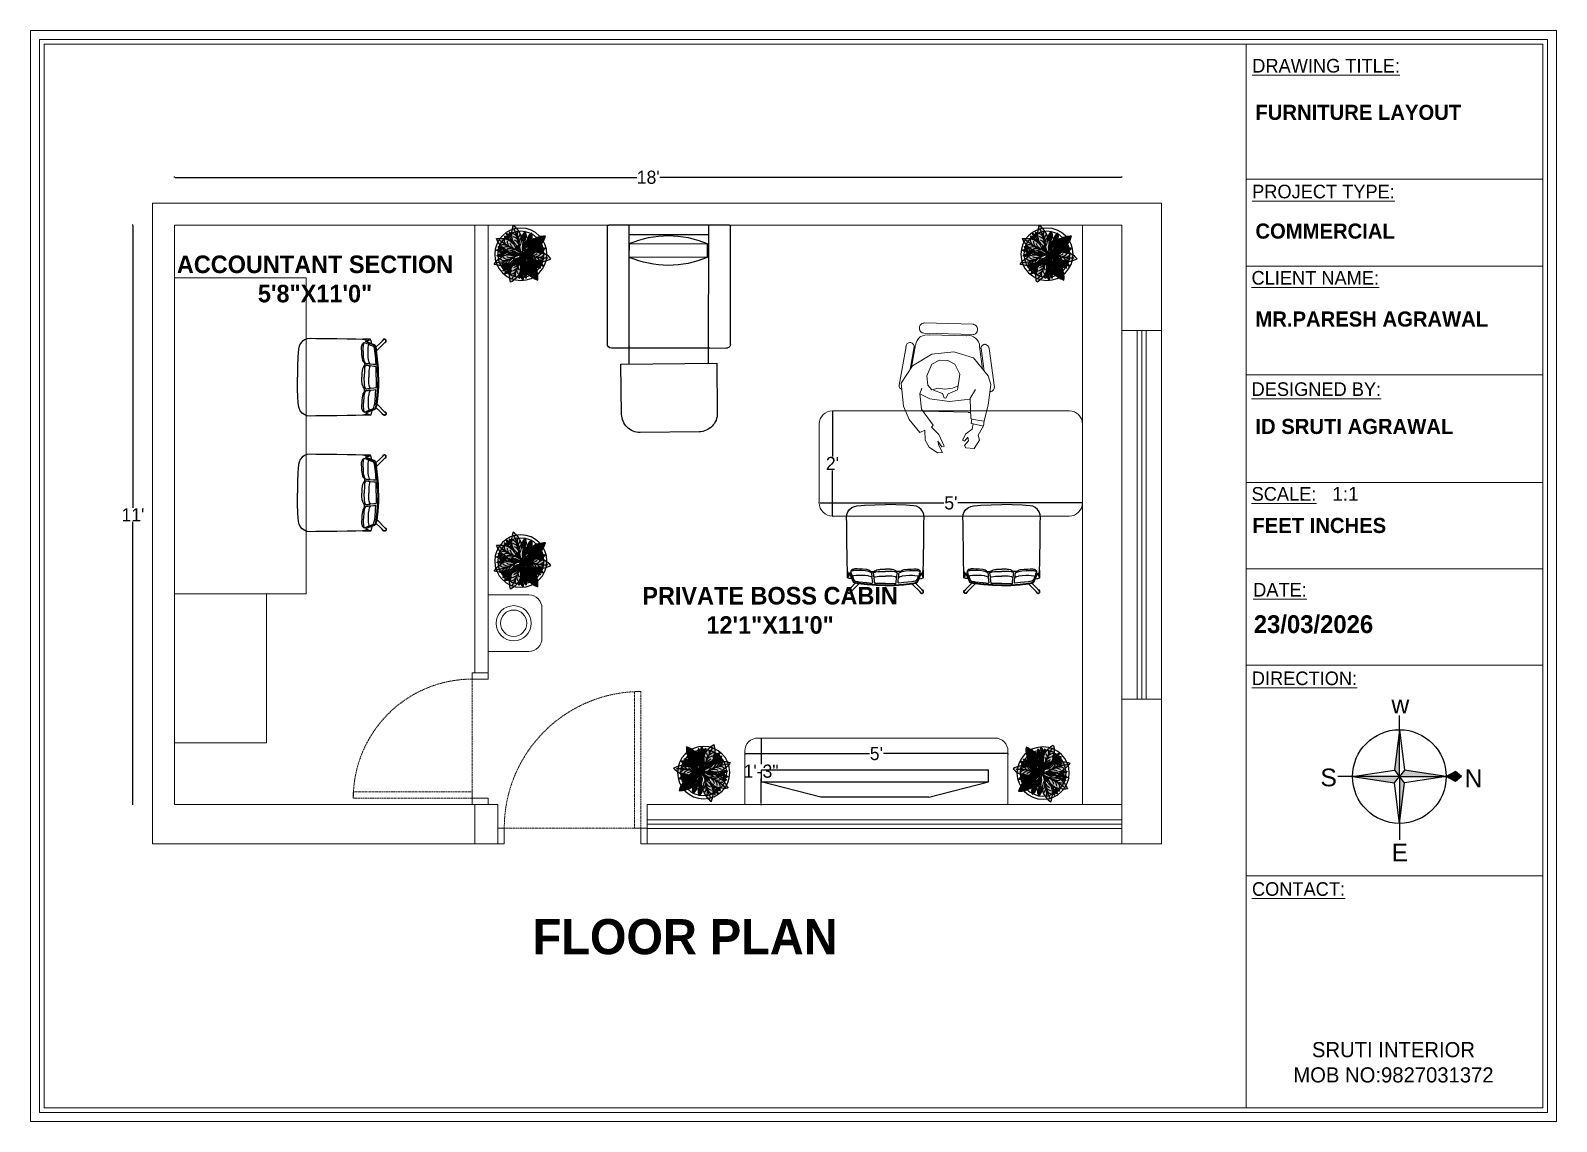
# Model space of a CAD drawing. Header units: inches. Extents: x 12792 to 19925, y -3298 to -817.
# Drawn here: x 17662.9 to 18010.8, y -1710.5 to -1461.9 of the extents above; entities that cross this region are included whole.
import ezdxf

# ---------------------------------------------------------------- set-up
doc = ezdxf.new("R2010")
doc.units = ezdxf.units.IN
doc.header["$MEASUREMENT"] = 0
for name, pattern in [('AUDIT_D_060311083008-3', [0]), ('DASHED2', [0.375, 0.25, -0.125]), ('HIDDEN', [0.375, 0.25, -0.125])]:
    doc.linetypes.add(name, pattern=pattern)
for name, color, linetype in [('A-DOOR', 251, 'AUDIT_D_060311083008-3'), ('A-Door-Frame', 1, 'Continuous'), ('A-Door-Swing', 8, 'HIDDEN'), ('ELE', 5, 'Continuous'), ('line_cad-block.com', 250, 'Continuous'), ('MESA', 7, 'Continuous'), ('PDF11_PDF_CH', 7, 'Continuous'), ('TEFRIŞ', 11, 'Continuous')]:
    doc.layers.add(name, color=color, linetype=linetype)
doc.layers.add('FURNI', color=140, linetype='Continuous', lineweight=18)
doc.styles.add('HEMI', font='stylu.ttf')
doc.styles.add('regular', font='swissl.ttf')
doc.styles.get("Standard").update_dxf_attribs({"font": 'arial.ttf'})
doc.dimstyles.get("Standard").update_dxf_attribs({"dimtxt": 0.18, "dimasz": 0.18, "dimexe": 0.18, "dimexo": 0.0625, "dimgap": 0.09, "dimtad": 0, "dimtih": 1, "dimtoh": 1, "dimdec": 0, "dimzin": 0, "dimdsep": 46, "dimlunit": 4, "dimtxsty": 'Standard', "dimcen": 0.09, "dimadec": 0, "dimazin": 0, "dimtfac": 1, "dimtdec": 0, "dimtofl": 0, "dimtmove": 0, "dimatfit": 3, "dimfxl": 1, "dimtolj": 1, "dimtzin": 0, "dimarcsym": 0})

# ---------------------------------------------------------------- blocks, each defined once
blk = doc.blocks.new('yt')
at = {"ltscale": 7}
for p, q in [((3780.46, 271.64), (3783.91, 285.24)), ((3780.46, 247.03), (3783.91, 233.44))]:
    blk.add_line(p, q, dxfattribs=at)
blk.add_line((3780.46, 271.64), (3780.46, 247.03))
blk.add_lwpolyline([(3783.91, 233.44), (3783.91, 285.24), (3786.59, 285.24), (3786.59, 233.44)], close=True, dxfattribs=at)
blk = doc.blocks.new('wf')
at = {"layer": 'PDF11_PDF_CH', "lineweight": 5}
for points in [[(-7099.35, -1906.51), (-7098.67, -1901.34, -0.458817), (-7095.71, -1898.85)], [(-7085.92, -1898.31, 0.414213), (-7084.96, -1897.3), (-7084.96, -1896.9)], [(-7098.95, -1901.8, 0.414213), (-7100.02, -1900.78), (-7099.85, -1900.78)], [(-7082.83, -1906.51), (-7083.73, -1901.4, -0.414214), (-7082.78, -1900.39)], [(-7101.99, -1910.67, 0.414214), (-7100.98, -1911.62), (-7101.15, -1911.62)]]:
    blk.add_lwpolyline(points, format="xyb", dxfattribs=at)
for points in [[(-7098.22, -1897.24), (-7098.22, -1897.58)], [(-7086.03, -1895.95), (-7097.27, -1896.23)], [(-7097.21, -1898.59), (-7085.97, -1898.31)], [(-7095.75, -1898.87), (-7087.27, -1898.64)], [(-7100.86, -1901.79), (-7102.04, -1910.67)], [(-7099.68, -1906.9), (-7099.01, -1901.73)], [(-7084.06, -1900.95), (-7083.16, -1906)], [(-7082.77, -1900.33), (-7082.94, -1900.39)], [(-7081.93, -1901.34), (-7080.35, -1910.11)], [(-7093.62, -1910.33), (-7092.49, -1910.84), (-7090.75, -1911.06), (-7089.23, -1910.84), (-7087.77, -1911.17), (-7086.87, -1910.11), (-7086.65, -1908.03), (-7087.77, -1905.33), (-7089.51, -1904.43), (-7091.42, -1904.49), (-7093.05, -1905.33), (-7094.18, -1907.63), (-7093.62, -1911.17), (-7091.48, -1912.13), (-7090.98, -1913.09), (-7090.58, -1913.03), (-7090.24, -1912.02), (-7088.17, -1911.23)], [(-7096.43, -1913.25), (-7097.72, -1911.12)], [(-7085.02, -1912.13), (-7085.52, -1910.78)], [(-7096.03, -1916.29), (-7086.03, -1916.06)], [(-7096.82, -1917.86), (-7099.63, -1918.31)], [(-7097.21, -1918.93), (-7099.57, -1919.49)]]:
    blk.add_lwpolyline(points, dxfattribs=at)
blk.add_lwpolyline([(-7096.48, -1913.31), (-7091.82, -1913.87), (-7087.32, -1913.25), (-7085.02, -1912.13), (-7085.41, -1915.61), (-7088.11, -1919.27), (-7087.66, -1919.72), (-7089.4, -1921.4), (-7090.58, -1923.99), (-7090.08, -1924.16), (-7089.12, -1922.92), (-7089.35, -1923.87), (-7090.19, -1925.45), (-7089.06, -1925.56), (-7087.15, -1924.27), (-7086.25, -1922.69), (-7086.2, -1920.39), (-7085.07, -1920.95), (-7082.6, -1917.92), (-7081.31, -1914.88), (-7080.75, -1909.66), (-7083.39, -1905.72), (-7087.77, -1903.08), (-7092.77, -1902.52), (-7097.27, -1903.93), (-7100.58, -1908.03), (-7101.26, -1909.99), (-7100.64, -1914.66), (-7099.68, -1918.25), (-7099.52, -1919.43), (-7098.34, -1921.51), (-7098.67, -1922.69), (-7097.44, -1924.55), (-7095.53, -1924.44), (-7095.19, -1923.87), (-7096.14, -1922.81), (-7095.98, -1921.96), (-7095.19, -1922.92), (-7094.74, -1922.69), (-7095.53, -1921.18), (-7096.99, -1920.17), (-7097.21, -1918.93), (-7096.71, -1918.87), (-7096.88, -1917.81), (-7096.65, -1917.75)], close=True, dxfattribs=at)
for centre, radius, start, end in [((-7097.18, -1897.27), 0.983, 90.3735, 180.3735), ((-7097.18, -1897.6), 0.983, 180.9887, 270.9888), ((-7086.68, -1901.26), 2.61, 5.8667, 102.464), ((-7085.95, -1896.99), 0.983, 1.8072, 91.8073), ((-7099.83, -1901.82), 0.983, 91.192, 181.192), ((-7082.86, -1901.37), 0.983, 1.604, 91.604), ((-7101.12, -1910.47), 1.15, 271.0278, 275.4764), ((-7081.28, -1910.19), 0.983, 295.8673, 1.5711), ((-7096.12, -1912.33), 4.02, 263.3806, 271.247), ((-7086.11, -1912.1), 4.02, 271.5931, 275.6031)]:
    blk.add_arc(centre, radius, start, end, dxfattribs=at)
blk = doc.blocks.new('LEADCHAIR Executive 2014')
at = {"layer": 'line_cad-block.com', "color": 252, "true_color": 0x939598}
for points in [[(-239, 254), (-241, 256), (-243, 261), (-246, 264), (-249, 267), (-253, 268), (-257, 268), (-260, 267), (-264, 264), (-266, 261), (-267, 257), (-267, 253), (-266, 250), (-264, 246), (-260, 244), (-254, 240)], [(-186, 201), (-248, 262), (-251, 265), (-253, 265), (-256, 265), (-259, 265), (-262, 262), (-264, 260), (-265, 257), (-264, 254), (-264, 251), (-262, 249), (-241, 227), (-211, 196)], [(0, 214), (-64, 213), (-127, 208), (-190, 201), (-202, 199), (-211, 196), (-219, 194), (-223, 191), (-227, 184), (-247, 135), (-249, 131), (-251, 130), (-253, 131), (-255, 136), (-259, 147), (-262, 153), (-265, 159)], [(0, 214), (64, 213), (127, 208), (190, 201), (202, 199), (211, 196), (219, 194), (223, 191), (227, 184), (247, 135), (249, 131), (251, 130), (253, 131), (255, 136), (259, 147), (262, 153), (265, 159)], [(186, 201), (248, 262), (251, 265), (253, 265), (256, 265), (259, 265), (262, 262), (264, 260), (265, 257), (264, 254), (264, 251), (262, 249), (241, 227), (211, 196)], [(239, 254), (241, 256), (243, 261), (246, 264), (249, 267), (253, 268), (257, 268), (260, 267), (264, 264), (266, 261), (267, 257), (267, 253), (266, 250), (264, 246), (260, 244), (254, 240)], [(-256, 130), (-260, 128), (-262, 121), (-263, 116), (-265, 102), (-267, 55), (-267, -5), (-269, -78), (-270, -119), (-270, -168), (-270, -225), (-272, -265), (-270, -285), (-263, -303), (-251, -320), (-234, -334), (-217, -342), (-199, -346), (-170, -348), (-146, -350), (-73, -353), (0, -354)], [(-265, 159), (-265, 159), (-266, 159), (-266, 150), (-266, 142), (-266, 139), (-266, 104)], [(-263, 146), (-264, 146), (-264, 146), (-265, 145), (-265, 144), (-266, 131)], [(-234, 166), (-245, 164), (-252, 163), (-265, 159)], [(0, 210), (-63, 207), (-126, 203), (-190, 196), (-196, 195), (-204, 193), (-210, 192), (-216, 190), (-220, 188), (-223, 184), (-226, 176), (-245, 133), (-251, 124), (-253, 125), (-263, 146)], [(-98, 152), (-96, 152), (-93, 152), (-92, 152), (-93, 147), (-93, 143), (-94, 138), (-94, 134), (-95, 129), (-96, 124), (-96, 123), (-102, 120), (-107, 118), (-111, 116), (-128, 112), (-140, 110), (-170, 108), (-192, 107), (-204, 107), (-224, 108), (-229, 109), (-241, 113), (-244, 114), (-241, 121), (-237, 132), (-233, 142), (-232, 146), (-229, 151)], [(-96, 123), (-99, 119), (-107, 112), (-117, 105), (-131, 101), (-157, 98), (-180, 97), (-198, 95), (-214, 95), (-221, 97), (-227, 99), (-233, 101), (-237, 105), (-240, 108), (-242, 112), (-243, 113)], [(-92, 195), (-90, 194), (-89, 192), (-90, 180), (-92, 155), (-99, 151), (-106, 149), (-116, 146), (-120, 145), (-142, 142), (-168, 141), (-190, 141), (-206, 142), (-224, 145), (-230, 146), (-230, 147), (-228, 153), (-221, 173), (-219, 176), (-217, 178), (-210, 181), (-199, 184), (-193, 185), (-186, 187), (-130, 192), (-111, 193), (-92, 195)], [(-102, 115), (-89, 115)], [(-89, 115), (-86, 115), (-81, 114), (-73, 111)], [(-71, 153), (-76, 153), (-79, 152), (-80, 152), (-80, 149), (-81, 144), (-82, 136), (-83, 130), (-84, 124), (-67, 117), (-50, 115), (0, 113)], [(-84, 124), (-73, 110), (-68, 107), (-60, 103), (-48, 100), (-39, 99), (-34, 98), (0, 98)], [(0, 198), (-74, 197), (-74, 195), (-75, 193), (-76, 181), (-79, 156), (-78, 155), (-76, 154), (-71, 152), (-57, 148), (-44, 147), (-25, 146), (0, 146)], [(0, 210), (63, 207), (126, 203), (190, 196), (196, 195), (204, 193), (210, 192), (216, 190), (220, 188), (223, 184), (226, 176), (245, 133), (251, 124), (253, 125), (263, 146)], [(0, 198), (74, 197), (74, 195), (75, 193), (76, 181), (79, 156), (78, 155), (76, 154), (71, 152), (57, 148), (44, 147), (25, 146), (0, 146)], [(71, 153), (76, 153), (79, 152), (80, 152), (80, 149), (81, 144), (82, 136), (83, 130), (84, 124), (67, 117), (50, 115), (0, 113)], [(256, 130), (260, 128), (262, 121), (263, 116), (265, 102), (267, 55), (267, -5), (269, -78), (270, -119), (270, -168), (270, -225), (272, -265), (270, -285), (263, -303), (251, -320), (234, -334), (217, -342), (199, -346), (170, -348), (146, -350), (73, -353), (0, -354)], [(84, 124), (73, 110), (68, 107), (60, 103), (48, 100), (39, 99), (34, 98), (0, 98)], [(89, 115), (86, 115), (81, 114), (73, 111)], [(92, 195), (90, 194), (89, 192), (90, 180), (92, 155), (99, 151), (106, 149), (116, 146), (120, 145), (142, 142), (168, 141), (190, 141), (206, 142), (224, 145), (230, 146), (230, 147), (228, 153), (221, 173), (219, 176), (217, 178), (210, 181), (199, 184), (193, 185), (186, 187), (130, 192), (111, 193), (92, 195)], [(102, 115), (89, 115)], [(98, 152), (96, 152), (93, 152), (92, 152), (93, 147), (93, 143), (94, 138), (94, 134), (95, 129), (96, 124), (96, 123), (102, 120), (107, 118), (111, 116), (128, 112), (140, 110), (170, 108), (192, 107), (204, 107), (224, 108), (229, 109), (241, 113), (244, 114), (241, 121), (237, 132), (233, 142), (232, 146), (229, 151)], [(96, 123), (99, 119), (107, 112), (117, 105), (131, 101), (157, 98), (180, 97), (198, 95), (214, 95), (221, 97), (227, 99), (233, 101), (237, 105), (240, 108), (242, 112), (243, 113)], [(234, 166), (245, 164), (252, 163), (265, 159)], [(263, 146), (264, 146), (264, 146), (265, 145), (265, 144), (266, 131)], [(265, 159), (265, 159), (266, 159), (266, 150), (266, 142), (266, 139), (266, 104)]]:
    blk.add_lwpolyline(points, dxfattribs=at)
blk = doc.blocks.new('folha Ant')
at = {"layer": 'MESA', "ltscale": 0.8}
h = blk.add_hatch(color=35, dxfattribs=at)
h.dxf.hatch_style = 1
h.set_gradient(color1=(179, 116, 77), color2=(114, 74, 49), one_color=1, tint=0.32, name='CURVED')
h.paths.add_polyline_path([(0.05, 0), (0.049, 0.006, 0.033108), (0, 0, 0.809082), (0.002, -0.006, -0.032777)])
h.paths.add_polyline_path([(0.097, 0.005, 0.033108), (0.049, 0.006), (0.05, 0, -0.032777), (0.098, -0.001), (0.095, 0.003)])
h = blk.add_hatch(color=85, dxfattribs=at)
h.dxf.hatch_style = 1
h.set_gradient(color1=(103, 159, 96), color2=(52, 80, 48), one_color=1, tint=0.25)
h.paths.add_polyline_path([(0.353, 0.007, -0.09675), (0.099, 0.007, 0.007527), (0.095, 0.003, 0.014292), (0.102, -0.005, 0.086654)])
h = blk.add_hatch(color=85, dxfattribs=at)
h.dxf.hatch_style = 1
h.set_gradient(color1=(103, 159, 96), color2=(179, 207, 175), one_color=1, tint=0.75, name='INVCURVED')
h.paths.add_polyline_path([(0.227, 0.068, 0.199512), (0.099, 0.007, 0.09675), (0.353, 0.007, -0.086654), (0.102, -0.005, 0.192489), (0.227, -0.062, 0.158608), (0.395, 0.003, 0.158608)])
blk.add_lwpolyline([(0.098, -0.001), (0.095, 0.003), (0.097, 0.005, 0.066288), (0, 0, 0.809082), (0.002, -0.006, -0.065625)], format="xyb", close=True, dxfattribs=at)
for centre, radius, start, end in [((0.236, -0.116), 0.184, 92.9121, 139.7695), ((0.236, 0.122), 0.184, 220.2305, 267.0879), ((0.224, 0.658), 0.664, 259.119, 281.2235), ((0.191, 0.72), 0.731, 263.0097, 282.8199), ((0.114, 0.119), 0.119, 277.6411, 318.482), ((0.151, 0.101), 0.113, 290.5634, 330.4539), ((0.211, -0.224), 0.292, 50.9055, 86.9554), ((0.211, 0.229), 0.292, 273.0446, 309.0945), ((0.212, 0.088), 0.0955, 283.0013, 333.1911), ((0.113, -0.124), 0.121, 41.7528, 70.1061), ((0.185, -0.082), 0.0727, 27.7376, 79.2347), ((0.238, -0.1), 0.0902, 48.8027, 88.011)]:
    blk.add_arc(centre, radius, start, end, dxfattribs=at)
blk = doc.blocks.new('arvore L')
at = {"layer": 'MESA', "ltscale": 0.8}
for radius in [0.35, 0.308]:
    blk.add_circle((-0.017, -0.012), radius, dxfattribs=at)
at = {"layer": 'MESA'}
for p, xscale, yscale, zscale, rotation in [((-0.189, 0.145), 0.2372171158460308, 0.2372171158460308, 0.2372171158460308, 134.9461414081513), ((-0.165, 0.186), 0.2372171158460308, 0.2372171158460308, 0.2372171158460308, 134.9461414081513), ((-0.114, 0.085), -0.3672988726103342, 0.3672988726103199, 0.3672988726103326, 310.6576809262878), ((-0.144, 0.161), -0.2372171158460326, 0.2372171158460219, 0.2372171158460402, 288.8725787810177), ((-0.023, 0.221), 0.2372171158460145, 0.2372171158460145, 0.2372171158460145, 100.7442899234288), ((-0.013, 0.129), 0.367298872610303, 0.367298872610303, 0.367298872610303, 78.9591877781593), ((-0.011, 0.246), -0.2372171158460138, 0.2372171158460219, 0.2372171158460402, 254.6707272962989), ((0.005, 0.158), 0.3672988726102984, 0.3672988726102984, 0.3672988726102984, 49.45009658216959), ((0.028, 0.219), -0.2372171158460138, 0.2372171158460219, 0.2372171158460402, 254.6707272962989), ((0.119, 0.078), -0.3672988726103297, 0.3672988726103199, 0.3672988726103326, 240.0025576387842), ((-0.244, -0.003), 0.2372171158460885, 0.2372171158460885, 0.2372171158460885, 173.1881796188063), ((-0.141, 0.103), -0.3672988726103232, 0.3672988726103199, 0.3672988726103326, 340.1667721222815), ((-0.006, -0.016), 0.4722192998870134, 0.4722192998870134, 0.4722192998870134, 181.8145453364702), ((-0.009, -0.003), 0.4722192998870449, 0.4722192998870449, 0.4722192998870449, 127.7597565182155), ((-0.007, -0.003), 0.4722192998870434, 0.4722192998870434, 0.4722192998870434, 78.95918777814884), ((-0.021, -0.021), -0.3672988726102771, 0.3672988726103199, 0.3672988726103326, 210.4934664427891), ((-0.024, 0.011), 0.3672988726102808, 0.3672988726102808, 0.3672988726102808, 341.2516722292817), ((0.047, 0.041), 0.2372171158460773, 0.2372171158460773, 0.2372171158460773, 34.78192692463861), ((0.081, 0.012), 0.2372171158460773, 0.2372171158460773, 0.2372171158460773, 34.78192692463861), ((0.082, -0.001), -0.2372171158460231, 0.2372171158460219, 0.2372171158460402, 156.9632117474216), ((0.097, 0.052), -0.3672988726102771, 0.3672988726103199, 0.3672988726103326, 210.4934664427891), ((0.168, 0.119), 0.2372171158460773, 0.2372171158460773, 0.2372171158460773, 34.78192692463861), ((0.187, 0.073), -0.237217115846069, 0.2372171158460219, 0.2372171158460402, 188.7083642975025), ((0.206, 0.092), 0.2372171158460773, 0.2372171158460773, 0.2372171158460773, 34.78192692463861), ((-0.251, -0.051), 0.2372171158460153, 0.2372171158460153, 0.2372171158460153, 190.4360105724469), ((-0.241, -0.068), 0.237217115846034, 0.237217115846034, 0.237217115846034, 209.7732768087272), ((-0.205, -0.016), 0.2372171158460153, 0.2372171158460153, 0.2372171158460153, 190.4360105724469), ((-0.164, -0.041), 0.2372171158460153, 0.2372171158460153, 0.2372171158460153, 190.4360105724469), ((-0.162, -0.2), -0.2372171158460624, 0.2372171158460219, 0.2372171158460402, 32.34306761306672), ((-0.102, -0.144), -0.2372171158460388, 0.2372171158460219, 0.2372171158460402, 51.68033384933957), ((-0.024, -0.042), -0.2372171158460388, 0.2372171158460219, 0.2372171158460402, 51.68033384933957), ((-0.005, -0.017), -0.4722192998870682, 0.4722192998870582, 0.4722192998870366, 110.7618316866297), ((0.008, -0.136), -0.4722192998870255, 0.4722192998870582, 0.4722192998870366, 100.6603657106226), ((0.064, -0.118), -0.4722192998870682, 0.4722192998870582, 0.4722192998870366, 110.7618316866297), ((0.055, -0.037), -0.2372171158460231, 0.2372171158460219, 0.2372171158460402, 156.9632117474216), ((0.106, -0.037), 0.3672988726102808, 0.3672988726102808, 0.3672988726102808, 341.2516722292817), ((0.133, -0.058), 0.3672988726103005, 0.3672988726103005, 0.3672988726103005, 311.7425810332929), ((0.189, -0.089), -0.2372171158460231, 0.2372171158460219, 0.2372171158460402, 156.9632117474216), ((0.198, -0.039), 0.2372171158460078, 0.2372171158460078, 0.2372171158460078, 3.036774374557309), ((0.221, -0.054), -0.2372171158460231, 0.2372171158460219, 0.2372171158460402, 156.9632117474216), ((-0.151, -0.216), -0.2372171158460388, 0.2372171158460219, 0.2372171158460402, 51.68033384933957), ((-0.135, -0.221), -0.2372171158460438, 0.2372171158460219, 0.2372171158460402, 68.92816480300668)]:
    blk.add_blockref('folha Ant', p, dxfattribs=dict(at, xscale=xscale, yscale=yscale, zscale=zscale, rotation=rotation))
for p, rotation in [((-0.004, -0.003), 111.8634939329908), ((-0.002, -0.012), 159.7023978146412), ((-0.002, -0.022), 210.0932896211622)]:
    blk.add_blockref('folha Ant', p, dxfattribs=dict(at, rotation=rotation))
at = {"layer": 'MESA', "xscale": -1}
for p, rotation in [((-0.004, 0.001), 237.4553048776787), ((-0.007, -0.019), 73.74235818062448), ((-0.004, -0.015), 143.2116612097536), ((-0.005, -0.016), 189.5771815307885)]:
    blk.add_blockref('folha Ant', p, dxfattribs=dict(at, rotation=rotation))
blk = doc.blocks.new('*D32')
at = {"color": 0, "lineweight": -2, "transparency": 16777216}
for p, q in [((17845.71, -1548.6), (17845.89, -1548.6)), ((17845.71, -1572.6), (17845.89, -1572.6))]:
    blk.add_line(p, q, dxfattribs=at)
at = {"color": 5, "lineweight": -2, "transparency": 16777216}
for p, q in [((17845.71, -1548.78), (17845.71, -1558.98)), ((17845.71, -1572.42), (17845.71, -1562.22))]:
    blk.add_line(p, q, dxfattribs=at)
at = {"color": 5, "transparency": 16777216}
for points in [[(17845.68, -1548.78), (17845.74, -1548.78), (17845.71, -1548.6)], [(17845.68, -1572.42), (17845.74, -1572.42), (17845.71, -1572.6)]]:
    blk.add_solid(points, dxfattribs=at)
at = {"layer": 'Defpoints', "color": 0, "transparency": 16777216}
for p in [(17845.71, -1548.6), (17845.71, -1572.6), (17845.71, -1572.6)]:
    blk.add_point(p, dxfattribs=at)
at = {"color": 5, "lineweight": 5, "transparency": 16777216, "insert": (17845.71, -1560.6), "char_height": 3, "attachment_point": 5, "style": 'HEMI'}
blk.add_mtext("\\A1;2'", dxfattribs=at)
blk = doc.blocks.new('*D33')
at = {"color": 0, "lineweight": -2, "transparency": 16777216}
for p, q in [((17842.71, -1569.6), (17842.71, -1569.42)), ((17902.71, -1569.6), (17902.71, -1569.42))]:
    blk.add_line(p, q, dxfattribs=at)
at = {"color": 5, "lineweight": -2, "transparency": 16777216}
for p, q in [((17842.89, -1569.6), (17871.11, -1569.6)), ((17902.53, -1569.6), (17874.31, -1569.6))]:
    blk.add_line(p, q, dxfattribs=at)
at = {"color": 5, "transparency": 16777216}
for points in [[(17842.89, -1569.57), (17842.89, -1569.63), (17842.71, -1569.6)], [(17902.53, -1569.57), (17902.53, -1569.63), (17902.71, -1569.6)]]:
    blk.add_solid(points, dxfattribs=at)
at = {"layer": 'Defpoints', "color": 0, "transparency": 16777216}
for p in [(17842.71, -1569.6), (17902.71, -1569.6), (17902.71, -1569.6)]:
    blk.add_point(p, dxfattribs=at)
at = {"color": 5, "lineweight": 5, "transparency": 16777216, "insert": (17872.71, -1569.6), "char_height": 3, "attachment_point": 5, "style": 'HEMI'}
blk.add_mtext("\\A1;5'", dxfattribs=at)
blk = doc.blocks.new('*D34')
at = {"color": 0, "lineweight": -2, "transparency": 16777216}
for p, q in [((17829.39, -1623.17), (17829.61, -1623.17)), ((17829.39, -1638.29), (17829.61, -1638.29))]:
    blk.add_line(p, q, dxfattribs=at)
at = {"color": 5, "lineweight": -2, "transparency": 16777216}
for p, q in [((17829.43, -1623.35), (17829.43, -1629.08)), ((17829.43, -1638.11), (17829.43, -1632.37))]:
    blk.add_line(p, q, dxfattribs=at)
at = {"color": 5, "transparency": 16777216}
for points in [[(17829.4, -1623.35), (17829.46, -1623.35), (17829.43, -1623.17)], [(17829.4, -1638.11), (17829.46, -1638.11), (17829.43, -1638.29)]]:
    blk.add_solid(points, dxfattribs=at)
at = {"layer": 'Defpoints', "color": 0, "transparency": 16777216}
for p in [(17828.72, -1623.17), (17828.72, -1638.29), (17829.43, -1638.29)]:
    blk.add_point(p, dxfattribs=at)
at = {"color": 5, "lineweight": 5, "transparency": 16777216, "insert": (17829.43, -1630.73), "char_height": 3, "attachment_point": 5, "style": 'HEMI'}
blk.add_mtext('\\A1;1\'-3"', dxfattribs=at)
blk = doc.blocks.new('*D35')
at = {"color": 0, "lineweight": -2, "transparency": 16777216}
for p, q in [((17825.72, -1626.67), (17825.72, -1626.89)), ((17885.72, -1626.67), (17885.72, -1626.89))]:
    blk.add_line(p, q, dxfattribs=at)
at = {"color": 5, "lineweight": -2, "transparency": 16777216}
for p, q in [((17825.9, -1626.71), (17854.12, -1626.71)), ((17885.54, -1626.71), (17857.33, -1626.71))]:
    blk.add_line(p, q, dxfattribs=at)
at = {"color": 5, "transparency": 16777216}
for points in [[(17825.9, -1626.68), (17825.9, -1626.74), (17825.72, -1626.71)], [(17885.54, -1626.68), (17885.54, -1626.74), (17885.72, -1626.71)]]:
    blk.add_solid(points, dxfattribs=at)
at = {"layer": 'Defpoints', "color": 0, "transparency": 16777216}
for p in [(17825.72, -1626.17), (17885.72, -1626.17), (17885.72, -1626.71)]:
    blk.add_point(p, dxfattribs=at)
at = {"color": 5, "lineweight": 5, "transparency": 16777216, "insert": (17855.72, -1626.71), "char_height": 3, "attachment_point": 5, "style": 'HEMI'}
blk.add_mtext("\\A1;5'", dxfattribs=at)
blk = doc.blocks.new('E4TET')
at = {"layer": 'ELE', "true_color": 0xed1f24}
h = blk.add_hatch(color=240, dxfattribs=at)
h.paths.add_polyline_path([(18093.61, -2280.82), (18092.5, -2282.19), (18093.61, -2284.33)])
h.paths.add_polyline_path([(18093.61, -2284.33), (18094.71, -2282.19), (18093.61, -2280.82)])
at = {"layer": 'ELE', "true_color": 0x000000}
h = blk.add_hatch(color=18, dxfattribs=at)
h.paths.add_polyline_path([(18095.05, -2296.16), (18093.61, -2295), (18093.61, -2305.67)])
h.paths.add_polyline_path([(18104.28, -2295), (18095.05, -2293.83), (18093.61, -2295)])
h.paths.add_polyline_path([(18093.61, -2284.33), (18092.16, -2293.83), (18093.61, -2295)])
h.paths.add_polyline_path([(18092.16, -2296.16), (18093.61, -2295), (18082.94, -2295)])
at = {"layer": 'ELE', "color": 240, "true_color": 0xed1f24}
for p, q in [((18093.61, -2280.82), (18092.5, -2282.19)), ((18093.61, -2280.82), (18094.71, -2282.19)), ((18093.61, -2284.33), (18093.61, -2280.82)), ((18092.5, -2282.19), (18093.61, -2284.33)), ((18094.71, -2282.19), (18093.61, -2284.33))]:
    blk.add_line(p, q, dxfattribs=at)
at = {"layer": 'ELE', "color": 18, "true_color": 0x000000}
for p, q in [((18093.61, -2284.33), (18092.16, -2293.83)), ((18093.61, -2295), (18093.61, -2284.33)), ((18093.61, -2284.33), (18095.05, -2293.83)), ((18082.94, -2295), (18079.71, -2295)), ((18082.94, -2295), (18079.71, -2295)), ((18082.94, -2295), (18092.16, -2293.83)), ((18093.61, -2295), (18082.94, -2295)), ((18082.94, -2295), (18092.16, -2296.16)), ((18092.16, -2293.83), (18093.61, -2295)), ((18092.16, -2296.16), (18093.61, -2295)), ((18095.05, -2293.83), (18093.61, -2295)), ((18093.61, -2295), (18093.61, -2305.67)), ((18095.05, -2296.16), (18093.61, -2295)), ((18093.61, -2295), (18104.28, -2295)), ((18104.28, -2295), (18095.05, -2293.83)), ((18104.28, -2295), (18095.05, -2296.16)), ((18104.28, -2295), (18108.01, -2295)), ((18104.28, -2295), (18108.01, -2295)), ((18093.61, -2305.67), (18092.16, -2296.16)), ((18093.61, -2305.67), (18095.05, -2296.16)), ((18093.61, -2305.67), (18093.61, -2309.08))]:
    blk.add_line(p, q, dxfattribs=at)
blk.add_circle((18093.61, -2295), 10.67, dxfattribs=at)
blk = doc.blocks.new('*D36')
at = {"color": 0, "lineweight": -2, "transparency": 16777216}
for p, q in [((17686.29, -1506.29), (17686.07, -1506.29)), ((17686.29, -1638.29), (17686.07, -1638.29))]:
    blk.add_line(p, q, dxfattribs=at)
at = {"color": 5, "lineweight": -2, "transparency": 16777216}
for p, q in [((17686.25, -1506.47), (17686.25, -1570.68)), ((17686.25, -1638.11), (17686.25, -1573.89))]:
    blk.add_line(p, q, dxfattribs=at)
at = {"color": 5, "transparency": 16777216}
for points in [[(17686.22, -1506.47), (17686.28, -1506.47), (17686.25, -1506.29)], [(17686.22, -1638.11), (17686.28, -1638.11), (17686.25, -1638.29)]]:
    blk.add_solid(points, dxfattribs=at)
at = {"layer": 'Defpoints', "color": 0, "transparency": 16777216}
for p in [(17695.71, -1506.29), (17686.25, -1638.29), (17695.71, -1638.29)]:
    blk.add_point(p, dxfattribs=at)
at = {"color": 5, "lineweight": 5, "transparency": 16777216, "insert": (17686.25, -1572.29), "char_height": 3, "attachment_point": 5, "style": 'HEMI'}
blk.add_mtext("\\A1;11'", dxfattribs=at)
blk = doc.blocks.new('*D37')
at = {"color": 0, "lineweight": -2, "transparency": 16777216}
for p, q in [((17695.71, -1495.44), (17695.71, -1495.22)), ((17911.71, -1495.44), (17911.71, -1495.22))]:
    blk.add_line(p, q, dxfattribs=at)
at = {"color": 5, "lineweight": -2, "transparency": 16777216}
for p, q in [((17695.89, -1495.4), (17801.09, -1495.4)), ((17911.53, -1495.4), (17806.33, -1495.4))]:
    blk.add_line(p, q, dxfattribs=at)
at = {"color": 5, "transparency": 16777216}
for points in [[(17695.89, -1495.37), (17695.89, -1495.43), (17695.71, -1495.4)], [(17911.53, -1495.37), (17911.53, -1495.43), (17911.71, -1495.4)]]:
    blk.add_solid(points, dxfattribs=at)
at = {"layer": 'Defpoints', "color": 0, "transparency": 16777216}
for p in [(17911.71, -1495.4), (17695.71, -1506.29), (17911.71, -1506.29)]:
    blk.add_point(p, dxfattribs=at)
at = {"color": 5, "lineweight": 5, "transparency": 16777216, "insert": (17803.71, -1495.4), "char_height": 3, "attachment_point": 5, "style": 'HEMI'}
blk.add_mtext("\\A1;18'", dxfattribs=at)
blk = doc.blocks.new('126')
at = {"layer": 'TEFRIŞ', "color": 18, "true_color": 0x000000}
for p, q in [((11307.4, 90155.9), (11390.6, 90177.8)), ((11391.8, 90177.1), (11414.2, 90092)), ((11298, 90136.9), (11395.6, 90162.6)), ((11388.9, 90160.8), (11403.6, 90104.7)), ((11305.3, 90152.2), (11308.3, 90140.6)), ((11308.6, 90139.7), (11323.6, 90082.6)), ((11312.1, 90080.6), (11410.4, 90106.5)), ((11324.3, 90083.8), (11410.4, 90106.5)), ((11330.3, 90068.9), (11413.5, 90090.8)), ((11323.6, 90082.6), (11326.7, 90071))]:
    blk.add_line(p, q, dxfattribs=at)
blk.add_lwpolyline([(11373.1, 90155.6), (11387.6, 90100.5), (11397.3, 90103.1), (11382.8, 90158.1)], close=True, dxfattribs=at)
blk.add_lwpolyline([(11251.3, 90117.5), (11261.7, 90075.8, 0.414214), (11278.1, 90066), (11313.5, 90074.8), (11296.6, 90142.7), (11261.2, 90133.9, 0.414214)], format="xyb", close=True, dxfattribs=at)
for centre, radius, start, end in [((11390.8, 90176.8), 1, 14.7529, 104.7529), ((11325.4, 90113.6), 72.7, 351.6719, 37.8339), ((11308.2, 90153), 3, 104.7529, 194.7529), ((11445, 90145.1), 72.7, 171.6719, 217.8339), ((11309.3, 90140.9), 1, 194.7529, 284.7529), ((11413.2, 90091.7), 1, 284.7529, 14.7529), ((11324.6, 90082.9), 1, 104.7529, 194.7529), ((11329.6, 90071.8), 3, 194.7529, 284.7529)]:
    blk.add_arc(centre, radius, start, end, dxfattribs=at)
blk = doc.blocks.new('*U1')
at = {"layer": 'A-Door-Frame', "lineweight": 5}
for p, q in [((0, -100), (0, 0)), ((941.5, -100), (941.5, 0))]:
    blk.add_line(p, q, dxfattribs=at)
for points in [[(0, -100), (40, -100), (40, 0), (0, 0)], [(941.5, -100), (901.5, -100), (901.5, 0), (941.5, 0)]]:
    blk.add_lwpolyline(points, dxfattribs=at)
at = {"layer": 'A-Door-Swing', "linetype": 'DASHED2', "lineweight": 5}
blk.add_line((47.7, 0), (909.2, 0), dxfattribs=at)
blk.add_lwpolyline([(40, 0), (40, 861.5), (80, 861.5), (80, 0)], close=True, dxfattribs=at)
blk.add_arc((40, 0), 861.5, 360, 90, dxfattribs=at)
blk = doc.blocks.new('*U38')
at = {"layer": 'A-Door-Frame', "lineweight": 5}
for p, q in [((0, -100), (0, 0)), ((830.8, -100), (830.8, 0))]:
    blk.add_line(p, q, dxfattribs=at)
for points in [[(0, -100), (40, -100), (40, 0), (0, 0)], [(830.8, -100), (790.8, -100), (790.8, 0), (830.8, 0)]]:
    blk.add_lwpolyline(points, dxfattribs=at)
at = {"layer": 'A-Door-Swing', "linetype": 'DASHED2', "lineweight": 5}
blk.add_line((46.7, 0), (797.5, 0), dxfattribs=at)
blk.add_lwpolyline([(40, 0), (40, 750.8), (80, 750.8), (80, 0)], close=True, dxfattribs=at)
blk.add_arc((40, 0), 750.8, 360, 90, dxfattribs=at)

msp = doc.modelspace()

# ---------------------------------------------------------------- linework, layer by layer
at = {"lineweight": 5}
for p, q in [((17902.71, -1506.29), (17902.71, -1638.29)), ((17911.71, -1530.29), (17920.71, -1530.29)), ((17764.2, -1638.29), (17769.45, -1638.29)), ((17764.2, -1638.29), (17764.2, -1647.29)), ((17769.45, -1647.29), (17769.45, -1638.29)), ((17803.45, -1638.29), (17911.71, -1638.29)), ((17803.45, -1647.29), (17803.45, -1638.29)), ((17764.2, -1647.29), (17769.45, -1647.29)), ((17803.45, -1647.29), (17920.71, -1647.29))]:
    msp.add_line(p, q, dxfattribs=at)
at = {"color": 152, "lineweight": 5, "true_color": 0x2776bb}
for p, q in [((17911.71, -1530.29), (17920.71, -1530.29)), ((17915.21, -1530.29), (17915.21, -1614.29)), ((17916.21, -1530.29), (17916.21, -1614.29)), ((17917.21, -1530.29), (17917.21, -1614.29)), ((17911.71, -1614.29), (17920.71, -1614.29)), ((17803.45, -1641.79), (17911.71, -1641.79)), ((17803.45, -1642.79), (17911.71, -1642.79)), ((17803.45, -1643.79), (17911.71, -1643.79))]:
    msp.add_line(p, q, dxfattribs=at)
at = {"lineweight": 5}
for points in [[(17920.71, -1647.29), (17920.71, -1501.29), (17690.71, -1501.29), (17690.71, -1647.29), (17764.2, -1647.29), (17764.2, -1638.29), (17695.71, -1638.29), (17695.71, -1506.29), (17911.71, -1506.29), (17911.71, -1647.29)], [(17764.2, -1608.29), (17764.2, -1572.29), (17764.2, -1506.29)], [(17767.2, -1608.29), (17767.2, -1572.29), (17767.2, -1506.29)], [(17767.2, -1608.29), (17764.2, -1608.29)], [(17767.2, -1638.29), (17767.2, -1638.29)]]:
    msp.add_lwpolyline(points, dxfattribs=at)
for points in [[(17725.71, -1590.29), (17695.71, -1590.29), (17695.71, -1518.29), (17725.71, -1518.29)], [(17695.71, -1624.29), (17716.71, -1624.29), (17716.71, -1590.29), (17695.71, -1590.29)]]:
    msp.add_lwpolyline(points, close=True, dxfattribs=at)
at = {"color": 18, "lineweight": 5, "true_color": 0x000000}
msp.add_lwpolyline([(17902.71, -1569.6), (17902.71, -1551.6, 0.414214), (17899.71, -1548.6), (17845.71, -1548.6, 0.414214), (17842.71, -1551.6), (17842.71, -1569.6, 0.414214), (17845.71, -1572.6), (17899.71, -1572.6, 0.414214)], format="xyb", close=True, dxfattribs=at)
at = {"lineweight": 5}
msp.add_lwpolyline([(17779.48, -1593.55), (17779.48, -1600.44, -0.414214), (17776.48, -1603.44), (17767.2, -1603.44), (17767.2, -1590.55), (17776.48, -1590.55, -0.414214)], format="xyb", close=True, dxfattribs=at)
at = {"lineweight": 5, "ltscale": 7}
msp.add_lwpolyline([(17825.72, -1638.29), (17885.72, -1638.29), (17885.72, -1626.17, 0.414214), (17882.72, -1623.17), (17828.72, -1623.17, 0.414214), (17825.72, -1626.17)], format="xyb", close=True, dxfattribs=at)
at = {"lineweight": 5}
for radius in [4, 3]:
    msp.add_circle((17773.04, -1597), radius, dxfattribs=at)
at = {"layer": 'FURNI', "color": 18, "lineweight": 5, "true_color": 0x000000}
for p, q in [((17940, -1465.05), (17940, -1707.43)), ((17939.98, -1495.8), (18007.63, -1495.8)), ((17939.98, -1515.62), (18007.63, -1515.62)), ((17939.98, -1540.4), (18007.63, -1540.4)), ((17939.98, -1564.9), (18007.63, -1564.9)), ((17939.98, -1584.6), (18007.63, -1584.6)), ((17939.98, -1606.54), (18007.63, -1606.54)), ((17940, -1654.53), (18007.66, -1654.56))]:
    msp.add_line(p, q, dxfattribs=at)
for points in [[(17662.89, -1710.53), (17662.89, -1461.95), (18010.76, -1461.95), (18010.76, -1710.53)], [(17664.96, -1708.46), (17664.96, -1464.02), (18008.69, -1464.02), (18008.69, -1708.46)], [(17666, -1707.43), (17666, -1465.05), (18007.66, -1465.05), (18007.66, -1707.43)]]:
    msp.add_lwpolyline(points, close=True, dxfattribs=at)

# ---------------------------------------------------------------- block references
at = {"color": 18, "lineweight": 5, "true_color": 0x000000, "xscale": -1}
msp.add_blockref('wf', (10780.59, 367.37), dxfattribs=at)
at = {"color": 18, "lineweight": 5, "true_color": 0x000000, "xscale": 0.03255662233685245, "yscale": 0.03255662233685245, "zscale": 0.03255662233685245}
for p, rotation in [((17735.26, -1540.96), 270.0354695677137), ((17735.26, -1567.34), 270.0354695677137), ((17857.78, -1581.5), 180.0354695677137), ((17884.31, -1581.5), 180.0354695677137)]:
    msp.add_blockref('LEADCHAIR Executive 2014', p, dxfattribs=dict(at, rotation=rotation))
at = {"lineweight": 5, "rotation": 270}
msp.add_blockref('E4TET', (20269.96, 16461.68), dxfattribs=at)
at = {"lineweight": 5, "xscale": -1, "rotation": 270}
msp.add_blockref('yt', (17596.02, -5417.07), dxfattribs=at)
at = {"layer": 'A-DOOR', "lineweight": 5, "xscale": 0.03611111111109516, "yscale": 0.03611111111109516, "zscale": 0.03611111111109516, "rotation": 90.00000000000001}
msp.add_blockref('*U38', (17763.59, -1638.29), dxfattribs=at)
at = {"layer": 'A-DOOR', "lineweight": 5, "xscale": -0.03611111111109516, "yscale": 0.03611111111109516, "zscale": 0.03611111111109516}
msp.add_blockref('*U1', (17803.45, -1643.68), dxfattribs=at)
at = {"layer": 'MESA', "lineweight": 5, "xscale": -17.03497827241943, "yscale": 17.03497827241943, "zscale": 17.03497827241943, "rotation": 180}
for p in [(17774.96, -1513.14), (17894.9, -1513.14), (17774.96, -1583.04)]:
    msp.add_blockref('arvore L', p, dxfattribs=at)
at = {"layer": 'MESA', "lineweight": 5, "xscale": -17.03497827241943, "yscale": 17.03497827241943, "zscale": 17.03497827241943}
for p in [(17816.06, -1630.83), (17893.44, -1630.95)]:
    msp.add_blockref('arvore L', p, dxfattribs=at)
at = {"layer": 'TEFRIŞ', "lineweight": 5, "xscale": -0.3118056902783876, "yscale": 0.3118056902783877, "zscale": 0.3118056902783877, "rotation": 284.6918933115427}
msp.add_blockref('126', (-8475.35, -12073.44), dxfattribs=at)

# ---------------------------------------------------------------- texts
at = {"lineweight": 5, "attachment_point": 1, "rotation": 359.9906}
for s, insert, char_height, width, style in [('{\\LDRAWING TITLE:}', (17941.41, -1468.42), 3.105, 34.573, 'HEMI'), ('{\\fStylus BT|b1|i0|c0|p34;FURNITURE LAYOUT}', (17942.13, -1478.86), 3.4501, 53.3363, 'HEMI'), ('{\\LPROJECT TYPE:}', (17941.38, -1497.08), 3.105, 32.616, 'HEMI'), ('{\\fStylus BT|b1|i0|c0|p34;COMMERCIAL}', (17942.13, -1505.92), 3.4501, 53.3363, 'HEMI'), ('{\\LCLIENT NAME:}', (17941.24, -1516.74), 3.105, 32.0822, 'HEMI'), ('{\\fStylus BT|b1|i0|c0|p34;MR.PARESH AGRAWAL}', (17942.13, -1525.96), 3.4501, 53.3363, 'HEMI'), ('{\\LDESIGNED BY:}', (17941.26, -1542.11), 3.105, 32.8011, 'HEMI'), ('{\\fStylus BT|b1|i0|c0|p34;ID SRUTI AGRAWAL}', (17942.13, -1550.43), 3.4501, 45.7594, 'HEMI'), ('{\\LSCALE:}', (17941.26, -1565.97), 3.105, 24.0174, 'HEMI'), ('1:1', (17959.63, -1565.97), 3.105, 12.3451, 'regular'), ('{\\fStylus BT|b1|i0|c0|p34;FEET INCHES}', (17941.43, -1572.99), 3.4501, 45.7594, 'HEMI'), ('{\\LDATE:}', (17941.62, -1587.82), 3.105, 24.0174, 'HEMI'), ('{\\fStylus BT|b1|i0|c0|p34;23/03/2026}', (17941.76, -1595.18), 4.0664, 31.4532, 'HEMI'), ('{\\LDIRECTION:}', (17941.31, -1608), 3.105, 24.0174, 'HEMI'), ('{\\LCONTACT:}', (17941.34, -1656.01), 3.105, 24.0174, 'HEMI'), ('\\pxqc;SRUTI INTERIOR\\PMOB NO:9827031372', (17944.35, -1692.44), 3.4501, 58.4969, 'HEMI')]:
    msp.add_mtext(s, dxfattribs=dict(at, insert=insert, char_height=char_height, width=width, style=style))
at = {"color": 240, "lineweight": 5, "true_color": 0xe90039, "style": 'HEMI'}
for s, insert, char_height, width, attachment_point, rotation in [('\\pxqc;{\\fStylus BT|b1|i0|c0|p34;ACCOUNTANT SECTION\\P5\'8"X11\'0"}', (17762.36, -1513.21), 4, 69.2136, 3, 0.0094), ('\\pxqc;{\\fStylus BT|b1|i0|c0|p34;PRIVATE BOSS CABIN\\P12\'1"X11\'0"}', (17866.09, -1588.73), 4, 69.2136, 3, 0.0094), ('{\\fStylus BT|b1|i0|c0|p34;FLOOR PLAN}', (17777.36, -1664.42), 8, 106.8964, 1, 359.9906)]:
    msp.add_mtext(s, dxfattribs=dict(at, insert=insert, char_height=char_height, width=width, attachment_point=attachment_point, rotation=rotation))
at = {"layer": 'ELE', "color": 18, "lineweight": 5, "true_color": 0x000000}
for s, p in [('w', (17973.13, -1617.51)), ('S', (17956.94, -1634.16)), ('E', (17973.16, -1651.26))]:
    msp.add_text(s, height=4.04, dxfattribs=at).set_placement(p)
at = {"layer": 'ELE', "color": 240, "lineweight": 5, "true_color": 0xed1f24}
msp.add_text('N', height=4.04, dxfattribs=at).set_placement((17989.8, -1634.36))

# ---------------------------------------------------------------- dimensions: what is measured, and where the dimension line sits
at = {"lineweight": 5}
for base, p1, p2, picture, middle in [((17911.71, -1495.4), (17695.71, -1506.29), (17911.71, -1506.29), '*D37', (17803.71, -1495.4)), ((17902.71, -1569.6), (17842.71, -1569.6), (17902.71, -1569.6), '*D33', (17872.71, -1569.6)), ((17885.72, -1626.71), (17825.72, -1626.17), (17885.72, -1626.17), '*D35', (17855.72, -1626.71))]:
    dim = msp.add_linear_dim(base=base, p1=p1, p2=p2, dimstyle='Standard', override={"dimtxt": 3, "dimtxsty": 'HEMI', "dimclrd": 5, "dimclrt": 5, "dimfxl": 0.03937, "dimfxlon": 1, "dimarcsym": 1}, dxfattribs=at)
    dim.commit()
    dim.dimension.update_dxf_attribs({"geometry": picture, "text_midpoint": middle})
for base, p1, p2, picture, middle in [((17686.25, -1638.29), (17695.71, -1506.29), (17695.71, -1638.29), '*D36', (17686.25, -1572.29)), ((17845.71, -1572.6), (17845.71, -1548.6), (17845.71, -1572.6), '*D32', (17845.71, -1560.6)), ((17829.43, -1638.29), (17828.72, -1623.17), (17828.72, -1638.29), '*D34', (17829.43, -1630.73))]:
    dim = msp.add_linear_dim(base=base, p1=p1, p2=p2, angle=90, dimstyle='Standard', override={"dimtxt": 3, "dimtxsty": 'HEMI', "dimclrd": 5, "dimclrt": 5, "dimfxl": 0.03937, "dimfxlon": 1, "dimarcsym": 1}, dxfattribs=at)
    dim.commit()
    dim.dimension.update_dxf_attribs({"geometry": picture, "text_midpoint": middle})

doc.saveas('drawing.dxf')
